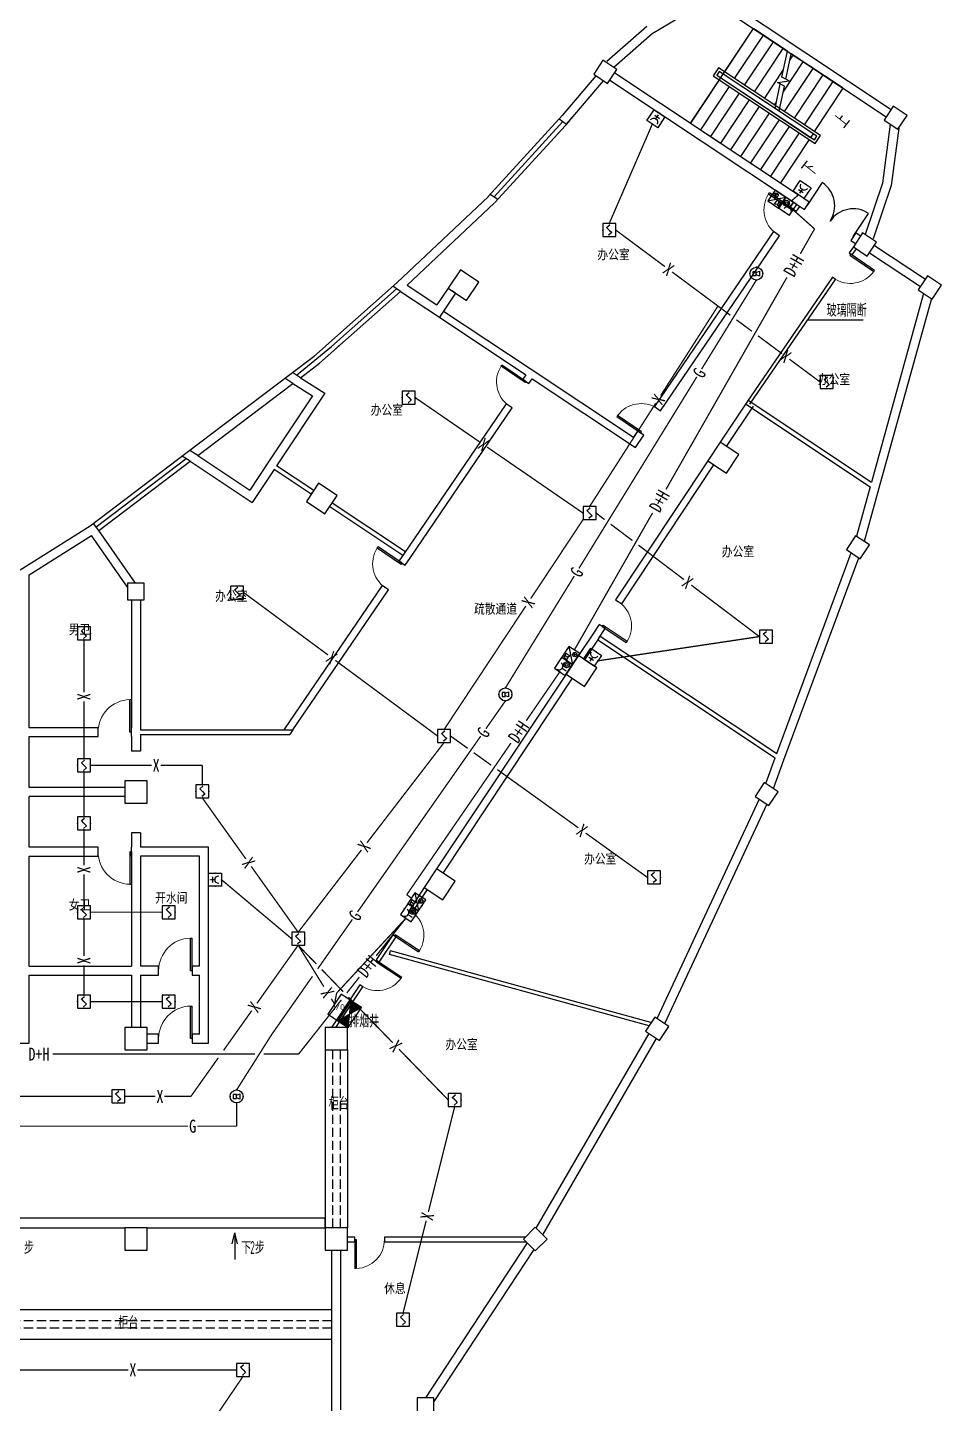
# Model space of a CAD drawing. Extents: x -149393 to 1177518, y -366685 to 296590.
# Drawn here: x 800163 to 824784, y -158628 to -121560 of the extents above; entities that cross this region are included whole.
import ezdxf
from ezdxf.enums import TextEntityAlignment as Align

# ---------------------------------------------------------------- set-up
doc = ezdxf.new("R2010")
doc.units = 0
doc.header["$LTSCALE"] = 1000
doc.header["$MEASUREMENT"] = 0
doc.linetypes.add('DASH', pattern=[0.35, 0.25, -0.1])
doc.linetypes.add('常规', pattern=[20, 10, 0, 10])
doc.layers.get('0').update_dxf_attribs({"linetype": 'CONTINUOUS'})
doc.layers.get('Defpoints').update_dxf_attribs({"linetype": 'CONTINUOUS'})
for name, color, linetype in [('AXIS', 3, 'CONTINUOUS'), ('COLUMN', 9, 'CONTINUOUS'), ('DIM-消防信号', 3, 'CONTINUOUS'), ('EQUIP-消防', 3, 'CONTINUOUS'), ('SIG_TEXT', 7, 'CONTINUOUS'), ('STAIR', 2, 'CONTINUOUS'), ('TEL_SYMB', 3, 'CONTINUOUS'), ('TEL_TEXT', 7, 'CONTINUOUS'), ('TH_TEXT', 7, 'CONTINUOUS'), ('WALL', 9, 'CONTINUOUS'), ('WALL-MOVE', 6, 'CONTINUOUS'), ('WINDOW', 4, 'CONTINUOUS'), ('WIRE-消防', 3, '常规'), ('WIRE-消防信号', 4, 'TG_S'), ('WIRE-消防电源', 2, 'TG_D')]:
    doc.layers.add(name, color=color, linetype=linetype)
doc.styles.add('_TCH_DIM', font='SIMPLEX', dxfattribs={"bigfont": 'GBCBIG'})
doc.styles.add('_TCH_DIM_T3', font='SIMPLEX', dxfattribs={"width": 0.705882, "bigfont": 'GBCBIG'})
doc.styles.add('_TEL_ATTDEF', font='GBENOR', dxfattribs={"width": 0.8, "height": 3, "bigfont": 'GBCBIG'})
doc.styles.add('_TEL_DIM', font='', dxfattribs={"width": 0.8, "height": 3.5})
doc.styles.add('DIM_FONT', font='SIMPLEX.shx', dxfattribs={"width": 0.8})
doc.styles.get("Standard").update_dxf_attribs({"font": 'gbenor.shx', "bigfont": 'gbcbig.shx'})
doc.styles.add('TG_LINETYPE', font='SIMPLEX', dxfattribs={"width": 0.8, "height": 3, "bigfont": 'HZTXT'})
doc.styles.get('_TEL_DIM').set_extended_font_data('SimSun')
doc.linetypes.add('TG_D', pattern='A,2,-0.3,["D",TG_LINETYPE,S=0.1,R=0,X=-0.23,Y=-0.15],0', length=2.3)
doc.linetypes.add('TG_S', pattern='A,2,-0.45,["S",TG_LINETYPE,S=0.1,R=0,X=-0.3,Y=-0.15],0', length=2.45)
doc.dimstyles.new('_TCH_ARCH&&100', dxfattribs={"dimtxt": 297.5, "dimasz": 100, "dimexe": 250, "dimexo": 300, "dimgap": 126.25, "dimtad": 1, "dimdec": 0, "dimzin": 0, "dimdsep": 46, "dimtxsty": '_TCH_DIM_T3', "dimblk": 'ARCHTICK', "dimcen": 0.09, "dimclrt": 7, "dimazin": 2, "dimtfac": 1, "dimtdec": 0, "dimtix": 1, "dimtmove": 2, "dimatfit": 3, "dimfxl": 1, "dimtolj": 1, "dimtzin": 0, "dimarcsym": 0})
doc.dimstyles.new('DIMN', dxfattribs={"dimtxt": 300, "dimasz": 1, "dimexe": 250, "dimexo": 300, "dimgap": 150, "dimtad": 1, "dimdec": 0, "dimdsep": 46, "dimtxsty": 'DIM_FONT', "dimblk": '_DIMX', "dimcen": 2.5, "dimclrt": 7, "dimadec": 0, "dimazin": 0, "dimtfac": 1, "dimtdec": 0, "dimtix": 1, "dimtmove": 2, "dimatfit": 3, "dimldrblk": '_DIMX', "dimfxl": 1, "dimtolj": 1, "dimarcsym": 0})

# ---------------------------------------------------------------- blocks, each defined once
blk = doc.blocks.new('$equip_U$00000103(cyc-PC)')
for p, q in [((0.5, 0.5), (-0.5, 0.5)), ((-0.5, 0.5), (-0.5, -0.5)), ((-0.2, 0.2), (0.05, 0.4)), ((0, 0), (-0.2, 0.2)), ((0, 0), (0.2, -0.2)), ((0.5, -0.5), (0.5, 0.5)), ((-0.5, -0.5), (0.5, -0.5)), ((0.2, -0.2), (-0.05, -0.4))]:
    blk.add_line(p, q)
for p in [(-0.5, 0), (0, 0.5), (0.5, 0), (0, -0.5)]:
    blk.add_point(p)
at = {"color": 7, "style": '_TEL_DIM', "flags": 1}
blk.add_attdef('A', text='', height=0.00002, dxfattribs=at).set_placement((0, 0), align=Align.MIDDLE_CENTER)
blk = doc.blocks.new('$equip_U$00000105(cyc-PC)')
for p, q in [((0.5, 1), (-0.5, 1)), ((-0.5, 1), (-0.5, 0)), ((-0.5, 0), (0.5, 0)), ((-0.17, 0.5), (-0.17, 0.15)), ((0.5, 0), (0.5, 1))]:
    blk.add_line(p, q)
for radius in [0.226, 0.113]:
    blk.add_circle((0.23, 0.36), radius)
blk.add_arc((-0.17, 0.8), 0.3, 180, 0)
for p in [(-0.5, 0.5), (0, 1), (0, 0), (0.5, 0.5)]:
    blk.add_point(p)
at = {"color": 7, "style": '_TEL_DIM', "flags": 1}
blk.add_attdef('A', text='', height=0.00002, dxfattribs=at).set_placement((0, 0), align=Align.MIDDLE_CENTER)
blk = doc.blocks.new('$equip_U$00000107(cyc-PC)')
for p, q in [((-0.5, 1), (-0.5, 0)), ((0.5, 1), (-0.5, 0)), ((0.5, 1), (-0.5, 1)), ((-0.5, 0), (0.5, 0)), ((-0.27, 0.87, 0), (-0.42, 0.87, 0)), ((-0.42, 0.87, 0), (-0.42, 0.57, 0)), ((-0.42, 0.57, 0), (-0.27, 0.57, 0)), ((-0.27, 0.82, 0), (-0.07, 0.92, 0)), ((-0.27, 0.57, 0), (-0.27, 0.87, 0)), ((-0.07, 0.52, 0), (-0.27, 0.62, 0)), ((-0.07, 0.92, 0), (-0.07, 0.52, 0)), ((0.11, 0.16), (0.34, 0.4)), ((0.11, 0.4), (0.34, 0.16)), ((0.5, 0), (0.5, 1))]:
    blk.add_line(p, q)
blk.add_circle((0.22, 0.28), 0.169)
for p in [(-0.5, 0.5), (0, 1), (0, 0), (0.5, 0.5)]:
    blk.add_point(p)
at = {"color": 7, "style": '_TEL_DIM', "flags": 1}
blk.add_attdef('A', text='', height=0.00002, dxfattribs=at).set_placement((0, 0), align=Align.MIDDLE_CENTER)
blk = doc.blocks.new('$equip$00001635')
for p, q in [((-0.01, -0.35, 0), (-0.26, -0.35, 0)), ((-0.26, -0.35, 0), (-0.26, -0.65, 0)), ((-0.26, -0.65, 0), (-0.01, -0.65, 0)), ((-0.01, -0.4, 0), (0.24, -0.3, 0)), ((-0.01, -0.65, 0), (-0.01, -0.35, 0)), ((0.24, -0.7, 0), (-0.01, -0.6, 0)), ((0.24, -0.3, 0), (0.24, -0.7, 0))]:
    blk.add_line(p, q)
blk.add_circle((0, -0.5), 0.5)
at = {"flags": 9}
blk.add_attdef('A', (0, 0), '', height=0.00002, dxfattribs=at)
blk.add_attdef('B', text='', height=0.4, dxfattribs=at).set_placement((0.85, -0.68), align=Align.MIDDLE_CENTER)
blk = doc.blocks.new('$equip_U$00000115(cyc-PC)')
for p in [(0.01, 0.5, 0), (-0.49, 0, 0), (0.01, -0.5, 0), (0.51, 0, 0)]:
    blk.add_point(p)
blk.add_blockref('$equip$00001635', (0.01, 0.5, 0))
at = {"color": 7, "style": '_TEL_DIM', "flags": 1}
blk.add_attdef('A', text='', height=0.00002, dxfattribs=at).set_placement((0, 0), align=Align.MIDDLE_CENTER)
blk = doc.blocks.new('$equip_U$00000302(cyc-PC)')
for p, q in [((0.5, 0.5), (-0.5, 0.5)), ((-0.5, 0.5), (-0.5, -0.5)), ((0, 0), (0, -0.35)), ((0.5, -0.5), (0.5, 0.5)), ((-0.5, -0.5), (0.5, -0.5)), ((-0.22, -0.17), (0.22, -0.17))]:
    blk.add_line(p, q)
blk.add_arc((0, 0.3), 0.3, 180, 0)
for p in [(-0.5, 0), (0, 0.5), (0.5, 0), (0, -0.5)]:
    blk.add_point(p)
at = {"color": 7, "style": '_TEL_DIM', "flags": 1}
blk.add_attdef('A', text='', height=0.00002, dxfattribs=at).set_placement((0, 0), align=Align.MIDDLE_CENTER)
blk = doc.blocks.new('_DIMX')
blk.add_line((-150, 0), (150, 0))
at = {"const_width": 50}
blk.add_lwpolyline([(-70, -70), (70, 70)], dxfattribs=at)
blk = doc.blocks.new('_ArchTick')
at = {"color": 0, "linetype": 'ByBlock', "const_width": 0.4}
blk.add_lwpolyline([(-0.5, -0.5), (0.5, 0.5)], dxfattribs=at)
blk = doc.blocks.new('*D1316')
at = {"layer": 'AXIS', "color": 0, "lineweight": -2, "transparency": 16777216}
for p, q in [((795419, -125831), (799238, -120084)), ((801070, -121301), (799029, -119946)), ((797252, -127049), (795211, -125693))]:
    blk.add_line(p, q, dxfattribs=at)
at = {"layer": 'Defpoints', "color": 0, "transparency": 16777216}
for p in [(799238, -120084), (801320, -121467), (797502, -127215)]:
    blk.add_point(p, dxfattribs=at)
at = {"layer": 'AXIS', "color": 0, "lineweight": -2, "transparency": 16777216, "xscale": 100, "yscale": 100, "zscale": 100}
for p, rotation in [((799238, -120084), 56.40000000000044), ((795419, -125831), 236.4000000000005)]:
    blk.add_blockref('_ArchTick', p, dxfattribs=dict(at, rotation=rotation))
at = {"layer": 'AXIS', "color": 7, "transparency": 16777216, "insert": (797099, -122805), "char_height": 297.5, "attachment_point": 5, "rotation": 56.4, "style": '_TCH_DIM_T3'}
blk.add_mtext('\\A1;6900', dxfattribs=at)
blk = doc.blocks.new('*D1318')
at = {"layer": 'AXIS', "color": 0, "lineweight": -2, "transparency": 16777216}
for p, q in [((804888, -115554), (802181, -113756)), ((790935, -131136), (802390, -113894)), ((793433, -132796), (790726, -130997))]:
    blk.add_line(p, q, dxfattribs=at)
at = {"layer": 'Defpoints', "color": 0, "transparency": 16777216}
for p in [(802390, -113894), (805138, -115720), (793683, -132962)]:
    blk.add_point(p, dxfattribs=at)
at = {"layer": 'AXIS', "color": 0, "lineweight": -2, "transparency": 16777216, "xscale": 100, "yscale": 100, "zscale": 100}
for p, rotation in [((802390, -113894), 56.39999999999999), ((790935, -131136), 236.4)]:
    blk.add_blockref('_ArchTick', p, dxfattribs=dict(at, rotation=rotation))
at = {"layer": 'AXIS', "color": 7, "transparency": 16777216, "insert": (796433, -122363), "char_height": 297.5, "attachment_point": 5, "rotation": 56.4, "style": '_TCH_DIM_T3'}
blk.add_mtext('\\A1;20700', dxfattribs=at)
blk = doc.blocks.new('_FZHK')
blk.add_lwpolyline([(-0.5, -0.5), (0.5, -0.5), (0.5, 0.5), (-0.5, 0.5)], close=True)
blk = doc.blocks.new('$DorLib2D$00000001')
for p, q in [((0.45, 0.975), (0.5, 0.975)), ((0.45, 0), (0.45, 0.975)), ((0.5, 0), (0.5, 0.975)), ((0.5, 0), (0.45, 0))]:
    blk.add_line(p, q)
at = {"lineweight": 13}
blk.add_arc((0.475, 0), 0.975, 91.4693, 180, dxfattribs=at)
blk = doc.blocks.new('$equip$00003098')
for p, q in [((0.603, 0.349), (-0.697, 0.349)), ((0.603, 0.349), (-0.697, -0.301)), ((-0.697, 0.349), (0.603, -0.301)), ((-0.697, 0.349), (-0.697, -0.301)), ((0.603, -0.301), (0.603, 0.349)), ((-0.697, -0.301), (0.603, -0.301))]:
    blk.add_line(p, q)
at = {"const_width": 0.04}
blk.add_lwpolyline([(-0.697, 0.349), (-0.697, -0.301), (0.603, -0.301), (0.603, 0.349), (-0.697, 0.349), (-0.697, -0.301)], dxfattribs=at)
for p in [(-0.697, 0.024), (-0.047, 0.349), (0.603, 0.024), (-0.047, -0.301)]:
    blk.add_point(p)
for points in [[(-0.697, 0.349), (-0.047, 0.024), (-0.697, -0.301)], [(0.603, 0.349), (-0.047, 0.024), (0.603, -0.301)]]:
    blk.add_solid(points)
at = {"color": 7, "flags": 1}
for tag, height, p in [('A', 0.00002, (0, 0)), ('B', 0.4, (0.862, 0.002))]:
    blk.add_attdef(tag, text='', height=height, dxfattribs=at).set_placement(p, align=Align.MIDDLE_CENTER)
blk = doc.blocks.new('$equip$00002773')
for p, q in [((0.65, 0.65), (-0.65, 0.65)), ((-0.65, 0.65), (-0.65, 0)), ((-0.65, 0), (0.65, 0)), ((0.65, 0), (0.65, 0.65))]:
    blk.add_line(p, q)
at = {"const_width": 0.04}
blk.add_lwpolyline([(-0.65, 0.65), (-0.65, 0), (0.65, 0), (0.65, 0.65), (-0.65, 0.65), (-0.65, 0)], dxfattribs=at)
for p in [(-0.65, 0.325), (0, 0.65), (0, 0), (0.65, 0.325)]:
    blk.add_point(p)
at = {"color": 7}
blk.add_attdef('$TEXT$', text='', height=0.3, dxfattribs=at).set_placement((0.006, 0.343), align=Align.MIDDLE_CENTER)
at = {"color": 7, "flags": 1}
for tag, height, p in [('A', 0.00002, (0, 0)), ('B', 0.4, (0.905, 0.246))]:
    blk.add_attdef(tag, text='', height=height, dxfattribs=at).set_placement(p, align=Align.MIDDLE_CENTER)

msp = doc.modelspace()

# ---------------------------------------------------------------- linework, layer by layer
at = {"color": 59}
for p, q in [((812730.8, -126118.5), (814581.1, -124095.2)), ((814483.2, -124024.3), (814679, -124166)), ((814679, -124166), (814838.1, -123984.9)), ((812629, -126052), (812832.6, -126185)), ((808353.5, -130155.9), (810106.4, -128600.3)), ((810209.8, -128668.9), (810003, -128531.6)), ((808431.2, -130247.3), (808616.8, -130082.6)), ((807407.8, -130926.3), (808353.5, -130155.9)), ((807309.8, -131149.4), (807098.1, -131008.7)), ((807512.4, -130995.8), (807300.7, -130855.1)), ((804747.5, -133092), (804535.7, -132951.3)), ((804439, -133175.2), (802010.8, -135016.1)), ((804544.9, -133245.5), (804333.2, -133104.9)), ((802083.3, -135111.7), (801938.3, -134920.5))]:
    msp.add_line(p, q, dxfattribs=at)
for points in [[(821179.3, -129439.4), (822675.6, -129439.4)], [(808183.2, -149098.2), (808183.2, -153898.2)], [(808783.2, -149098.2), (808783.2, -153898.2)], [(805679.2, -154329.4), (805747.8, -154033.6)], [(805747.8, -154033.6), (805747.8, -154747.9)], [(805816.4, -154329.4), (805747.8, -154033.6)], [(784423.2, -156120.5), (797668.4, -156098.2), (808363.2, -156098.2)], [(784423.2, -156898.2), (796868.4, -156898.2), (808363.2, -156898.2)]]:
    msp.add_lwpolyline(points)
at = {"layer": 'STAIR', "color": 59}
for p, q in [((818024.1, -124137.5), (819717.5, -121588.7)), ((818943.5, -122753.6), (819717.5, -121588.7)), ((819212.4, -122932.2), (819986.3, -121767.3)), ((819481.2, -123110.8), (820255.1, -121945.9)), ((820631.7, -122196.1), (819717.5, -121588.7)), ((819750, -123289.4), (820523.9, -122124.5)), ((820482.6, -122894.9), (820631.7, -122196.1)), ((820592.9, -122951.2), (820738.7, -122267.2)), ((820701.9, -122439.8), (820792.7, -122303.1)), ((822136.8, -123196.1), (820738.7, -122267.2)), ((818779.3, -122644.4), (818633.7, -122863.5)), ((821527.1, -124470.1), (818779.3, -122644.4)), ((820518.7, -123298.7), (821061.5, -122481.7)), ((820556.4, -123825.2), (821330.3, -122660.3)), ((818798, -122972.6), (818024.1, -124137.5)), ((818633.7, -122863.5), (821381.6, -124689.1)), ((818799.3, -122743.9), (818733.2, -122843.4)), ((818733.2, -122843.4), (821361.6, -124589.7)), ((821427.7, -124490.2), (818799.3, -122743.9)), ((818837.7, -122912.9), (821257, -124520.3)), ((820301.9, -123742.2), (818903.9, -122813.3)), ((820018.8, -123468), (820521.9, -122710.7)), ((820363.1, -123040.9), (820681.5, -122996.4)), ((820553, -123137.9), (820363.1, -123040.9)), ((820681.5, -122996.4), (820482.6, -122894.9)), ((820825.2, -124003.8), (821599.2, -122838.9)), ((821094, -124182.4), (821868, -123017.5)), ((819066.8, -123151.2), (818292.9, -124316.1)), ((819335.6, -123329.8), (818561.7, -124494.7)), ((820301.9, -123742.2), (820442.8, -123081.6)), ((820409, -123813.3), (820553, -123137.9)), ((821362.9, -124361), (822136.8, -123196.1)), ((819604.5, -123508.4), (818830.5, -124673.3)), ((819873.3, -123687), (819099.3, -124851.9)), ((820287.6, -123646.6), (820338.7, -123569.6)), ((818024.1, -124137.5), (820443.4, -125744.9)), ((820142.1, -123865.6), (819368.2, -125030.5)), ((820410.9, -124044.2), (819637, -125209.1)), ((821323.2, -124420.7), (820409, -123813.3)), ((820679.7, -124222.8), (819905.8, -125387.7)), ((820948.5, -124401.4), (820174.6, -125566.3)), ((821323.2, -124420.7), (821257, -124520.3)), ((821361.6, -124589.7), (821427.7, -124490.2)), ((821381.6, -124689.1), (821527.1, -124470.1)), ((821217.3, -124580), (820443.4, -125744.9))]:
    msp.add_line(p, q, dxfattribs=at)
at = {"layer": 'STAIR'}
for p, q in [((784243.2, -153628.2), (808183.2, -153628.2)), ((808183.2, -153898.2), (808183.2, -153628.2)), ((796783.2, -153898.2), (802783.2, -153898.2)), ((803383.2, -153898.2), (808183.2, -153898.2))]:
    msp.add_line(p, q, dxfattribs=at)
at = {"layer": 'TEL_SYMB', "color": 59, "elevation": 1793}
msp.add_lwpolyline([(820984.6, -125221.9, 0, 0, 0), (817833.5, -123128.3, 0, 0, 0), (818713.3, -121804.1, 0, 0, 0), (820087.2, -122717, 95.6, 0, 0), (820385.9, -122915.4, 0, 0, 0)], format="xyseb", dxfattribs=at)
at = {"layer": 'TEL_SYMB', "color": 59}
msp.add_lwpolyline([(821864.4, -123897.7, 0, 0, 0), (820953.4, -123292.5, 95.6, 0, 0), (820654.7, -123094, 0, 0, 0)], format="xyseb", dxfattribs=at)
at = {"layer": 'WALL', "color": 59}
for p, q in [((818806.2, -120695.1), (823428.9, -123766.5)), ((818447.6, -120871.1), (816987.8, -121727)), ((818673.4, -120895), (823296.1, -123966.4)), ((816846.5, -121531.6), (815771.9, -122477.7)), ((816987.8, -121727), (815954.7, -122636.5)), ((814570.7, -123928.8), (815479.2, -122860.9)), ((814753.5, -124084.3), (815680.5, -122994.6)), ((815847.7, -122979.6), (820798.8, -126269.1)), ((815980.5, -122779.7), (820931.6, -126069.2)), ((812572, -126114.3), (814573.5, -123925.6)), ((812749.2, -126276.3), (814750.7, -124087.6)), ((823405.6, -124165.2), (823193.7, -125757.2)), ((823633.6, -124271.5), (823428.6, -125811.7)), ((823193.7, -125757.2), (822730.1, -127138.1)), ((823428.6, -125811.7), (822945.9, -127249.2)), ((810118.3, -128429.4), (812578.2, -126108)), ((810391.5, -128501.5), (812743, -126282.6)), ((820798.8, -126269.1), (821091.3, -126463.4)), ((821224.1, -126263.5), (820931.6, -126069.2)), ((821091.3, -126463.4), (821224.1, -126263.5)), ((822473.5, -127093.6), (822340.7, -127293.5)), ((822602.2, -127179.2), (822473.5, -127093.6)), ((822340.7, -127293.5), (822469.4, -127379.1)), ((822977, -127428.2), (824351.3, -128341.3)), ((822844.2, -127628.1), (824218.5, -128541.2)), ((807873.8, -130421.1), (810121, -128426.9)), ((810391.5, -128501.5), (811193.6, -129034.4)), ((811492.1, -128585.9), (811193.6, -129034.4)), ((811492.4, -128586.1), (811492.1, -128585.9)), ((808033.1, -130600.6), (810209.8, -128668.9)), ((810209.8, -128668.9), (811260.6, -129367.1)), ((811691.9, -128718.8), (811260.6, -129367.1)), ((811691.9, -128718.8), (811592, -128652.3)), ((824304, -128724), (822895.7, -133809.3)), ((824514.3, -128863.8), (823099.6, -133972.1)), ((807228.6, -130909.8), (807880.9, -130415.3)), ((807512.4, -130995.8), (808025.9, -130606.5)), ((804467.8, -133002.8), (807228.6, -130909.8)), ((804747.5, -133092), (807308.4, -131150.5)), ((807308.4, -131150.5), (807835.7, -131485.7)), ((807512.4, -130995.8), (808171.3, -131414.6)), ((807835.7, -131485.7), (806638.9, -133284.3)), ((808171.3, -131414.6), (806872, -133367.3)), ((819507.2, -131702.1), (822862, -133931)), ((819573.6, -131602.1), (822895.7, -133809.3)), ((801850.6, -134987), (804467.8, -133002.8)), ((802083.3, -135111.7), (804544.9, -133245.5)), ((804544.9, -133245.5), (806214.8, -134355)), ((804747.5, -133092), (806147.8, -134022.4)), ((806638.9, -133284.3), (806147.8, -134022.4)), ((807873.2, -134033.5), (806872, -133367.3)), ((806805.5, -133467.2), (806214.8, -134355)), ((807806.8, -134133.4), (806805.5, -133467.2)), ((807806.8, -134133.4), (807840, -134083.4)), ((822862, -133931), (822492.7, -135264.4)), ((823099.6, -133972.1), (822703, -135404.2)), ((808306.5, -134465.4), (810278, -135775.3)), ((808372.9, -134365.5), (810345.6, -135676.1)), ((799963.2, -136168.8), (801850.6, -134987)), ((800203.2, -136301.7), (801885.8, -135248.1)), ((802858.2, -136640.7), (801885.8, -135248.1)), ((803072.4, -136528.3), (802083.3, -135111.7)), ((820348.6, -141121.5), (822351.7, -135711)), ((820541.5, -141291.6), (822557.1, -135847.5)), ((800203.2, -139753.3), (800203.2, -136301.7)), ((802963.2, -136978.3), (802963.2, -140422.7)), ((803203.2, -136978.3), (803203.2, -140482.7)), ((815523.3, -138059.7), (820305.8, -141237.1)), ((815589.7, -137959.7), (820348.6, -141121.5)), ((800203.2, -140422.7), (800203.2, -139753.3)), ((802063.2, -140422.7), (800203.2, -140422.7)), ((802063.2, -140662.7), (802063.2, -140422.7)), ((802963.2, -140662.7), (802963.2, -140422.7)), ((803203.2, -140482.7), (807313.7, -140482.7)), ((807313.7, -140482.7), (807231.9, -140602.7)), ((800203.2, -142033.3), (800203.2, -140662.7)), ((800203.2, -140662.7), (802063.2, -140662.7)), ((802963.2, -140662.7), (802963.2, -141053.3)), ((803203.2, -140602.7), (803203.2, -141053.3)), ((803203.2, -140602.7), (807231.9, -140602.7)), ((803203.2, -141053.3), (802963.2, -141053.3)), ((820050.7, -141926.1), (820305.8, -141237.1)), ((820256.1, -142062.5), (820541.5, -141291.6)), ((802783.2, -142033.3), (800203.2, -142033.3)), ((802783.2, -142273.3), (800203.2, -142273.3)), ((800203.2, -143644), (800203.2, -142273.3)), ((819875.9, -142350.2), (817119.3, -148262.6)), ((820078, -142484.5), (817321.5, -148396.9)), ((802963.2, -143253.3), (802963.2, -143644)), ((803203.2, -143253.3), (802963.2, -143253.3)), ((803203.2, -143253.3), (803203.2, -143644)), ((802063.2, -143644), (800203.2, -143644)), ((802063.2, -143884), (802063.2, -143644)), ((802963.2, -143884), (802963.2, -143644)), ((805039.2, -143644), (803203.2, -143644)), ((805039.2, -146968.6), (805039.2, -143644)), ((800203.2, -143884), (802063.2, -143884)), ((800203.2, -146848.6), (800203.2, -143884)), ((802963.2, -143884), (802963.2, -146848.6)), ((803203.2, -143884), (803203.2, -146848.6)), ((804799.2, -143884), (803203.2, -143884)), ((804799.2, -146848.6), (804799.2, -143884)), ((800203.2, -146848.6), (802963.2, -146848.6)), ((800203.2, -148918.2), (800203.2, -147088.6)), ((800203.2, -147088.6), (802963.2, -147088.6)), ((802963.2, -147088.6), (802963.2, -148498.2)), ((803694.6, -146848.6), (803203.2, -146848.6)), ((803203.2, -147088.6), (803203.2, -148498.2)), ((803203.2, -147088.6), (803694.6, -147088.6)), ((803694.6, -147088.6), (803694.6, -146848.6)), ((804799.2, -146848.6), (804594.6, -146848.6)), ((804594.6, -146848.6), (804594.6, -147088.6)), ((804594.6, -147088.6), (804799.2, -147088.6)), ((804799.2, -148678.2), (804799.2, -147088.6)), ((805039.2, -148918.2), (805039.2, -146968.6)), ((796783.2, -148918.2), (800203.2, -148918.2)), ((803694.6, -148678.2), (803383.2, -148678.2)), ((803383.2, -148918.2), (803694.6, -148918.2)), ((803694.6, -148918.2), (803694.6, -148678.2)), ((804799.2, -148678.2), (804594.6, -148678.2)), ((804594.6, -148678.2), (804594.6, -148918.2)), ((804594.6, -148918.2), (805039.2, -148918.2)), ((813869.1, -153909.1), (816911, -148664.5)), ((814044.7, -154084.7), (817111.3, -148797.5)), ((808980.8, -154151.2), (808783.2, -154151.2)), ((808980.8, -154271.2), (808980.8, -154151.2)), ((813568.9, -154151.2), (809780.8, -154151.2)), ((809780.8, -154151.2), (809780.8, -154271.2)), ((808363.2, -156497.6), (808363.2, -154498.2)), ((808603.2, -156497.6), (808603.2, -154498.2)), ((808783.2, -154271.2), (808980.8, -154271.2)), ((809780.8, -154271.2), (813594.9, -154271.2)), ((813627.3, -154303.6), (810887.4, -158473.2)), ((813800.6, -154476.9), (811108.2, -158574.3)), ((808363.2, -158863.2), (808363.2, -156497.6)), ((808603.2, -158803.2), (808603.2, -156497.6))]:
    msp.add_line(p, q, dxfattribs=at)
at = {"layer": 'WALL'}
for p, q in [((820797.6, -126268.4), (820709.4, -126397.9)), ((820709.4, -126397.9), (820874.7, -126510.5)), ((820874.7, -126510.5), (820964.2, -126379)), ((820259, -127059.1), (817050, -131770.5)), ((820424.3, -127171.7), (820259, -127059.1)), ((817215.3, -131883.1), (820424.3, -127171.7)), ((811371.2, -129200.5), (811260.6, -129367.1)), ((811371.2, -129200.5), (813699.7, -130747.5)), ((811260.6, -129367.1), (813589, -130914.1)), ((813699.7, -130747.5), (816486, -132598.7)), ((813589, -130914.1), (813505.8, -131036.3)), ((813505.8, -131036.3), (813671.1, -131148.9)), ((813671.1, -131148.9), (813755.6, -131024.8)), ((813755.6, -131024.8), (816540, -132874.7)), ((813055.4, -131697.5), (810311.8, -135725.7)), ((810477.1, -135838.3), (813220.7, -131810.1)), ((813220.7, -131810.1), (813055.4, -131697.5)), ((817050, -131770.5), (817215.3, -131883.1)), ((819540.4, -131652.1), (818820.9, -132734.9)), ((819706.9, -131762.8), (818987.5, -132845.6)), ((816599.7, -132431.7), (816486, -132598.7)), ((816540, -132874.7), (816765, -132544.3)), ((816765, -132544.3), (816599.7, -132431.7)), ((818488.9, -133234.6), (816003.7, -136975.3)), ((816170.2, -137085.9), (818655.5, -133345.3)), ((810311.8, -135725.7), (810169.3, -135934.9)), ((810169.3, -135934.9), (810334.6, -136047.5)), ((810334.6, -136047.5), (810477.1, -135838.3)), ((809718.9, -136596.1), (807071.7, -140482.7)), ((807313.7, -140482.7), (809884.2, -136708.7)), ((809884.2, -136708.7), (809718.9, -136596.1)), ((816003.7, -136975.3), (816170.2, -137085.9)), ((815560.9, -137641.6), (815389.9, -137899)), ((815556.5, -138009.7), (815727.5, -137752.3)), ((815727.5, -137752.3), (815560.9, -137641.6)), ((815389.9, -137899), (815002.5, -138482)), ((815556.5, -138009.7), (815169.1, -138592.7)), ((814670.5, -138981.8), (811184.1, -144229.2)), ((814837.1, -139092.5), (811350.7, -144339.9)), ((810852.1, -144729), (810450.2, -145333.9)), ((810533.5, -145389.2), (810935.4, -144784.3)), ((810450.2, -145333.9), (810533.5, -145389.2)), ((810007.5, -146000.2), (809555.4, -146680.7)), ((810090.8, -146055.6), (810007.5, -146000.2)), ((809638.7, -146736), (810090.8, -146055.6)), ((809555.4, -146680.7), (809638.7, -146736)), ((809112.7, -147347), (808347.8, -148498.2)), ((808467.9, -148498.2), (809195.9, -147402.4)), ((809195.9, -147402.4), (809112.7, -147347))]:
    msp.add_line(p, q, dxfattribs=at)
at = {"layer": 'WALL', "linetype": 'DASH'}
for p, q in [((808383.2, -149098.2), (808383.2, -153898.2)), ((808583.2, -149098.2), (808583.2, -153898.2)), ((808363.2, -156397.6), (784423.2, -156409.1)), ((808363.2, -156597.6), (784423.2, -156609.1))]:
    msp.add_line(p, q, dxfattribs=at)
at = {"layer": 'WALL-MOVE', "color": 59}
for p, q in [((822411.3, -127466.5), (822299.7, -127629.3)), ((822299.7, -127629.3), (822382.1, -127685.8)), ((822382.1, -127685.8), (822493.8, -127523.1)), ((821847.2, -128289), (819540.4, -131652.1)), ((819622.8, -131708.7), (821929.6, -128345.5)), ((821929.6, -128345.5), (821847.2, -128289)), ((809913.6, -146531.2), (809940.1, -146434.8)), ((816907.7, -148455.3), (809913.6, -146531.2)), ((816950.1, -148363.3), (809940.1, -146434.8))]:
    msp.add_line(p, q, dxfattribs=at)
at = {"layer": 'WINDOW', "color": 59, "extrusion": (1.02e-16, -6.77687e-17, -1)}
msp.add_lwpolyline([(-822407.1, -127193.6), (-822822.1, -126568.9, -0.4142136), (-821782.4, -126778.5, -0.4142136), (-821572.7, -125738.8), (-821157.7, -126363.5)], format="xyb", dxfattribs=at)
at = {"layer": 'WIRE-消防', "linetype": '常规', "const_width": 35}
for points in [[(816995, -124162.1), (815833, -126840.3)], [(816008, -127015.3), (817333.2, -128000.6)], [(817529.2, -128146.4), (819097, -129312.2)], [(817219.7, -131474.3), (818763.1, -129063.9)], [(819258.1, -129432), (819676.7, -129743.2)], [(819838.3, -129863.4), (820489.8, -130347.8)], [(820685.8, -130493.6), (821518.1, -131112.5)], [(810605.8, -131529.9), (812343.3, -132725.1)], [(815303.9, -134466.3), (817088, -131680)], [(812544.5, -132863.5), (815128.9, -134641.3)], [(813721.1, -136943.1), (815128.9, -134816.3)], [(815478.9, -134641.3), (815710, -134816)], [(815870.2, -134937.2), (816459.6, -135382.9)], [(816620.5, -135504.6), (817847.4, -136432.3)], [(805983.9, -136780.9), (808258.7, -138463.9)], [(818042.2, -136579.6), (819878.7, -137968.4)], [(811384.8, -140472.4), (813586.2, -137146.8)], [(801684.1, -139465.7), (801684.1, -138056.3)], [(815528.5, -138621.4), (819878.7, -137968.4)], [(808455.1, -138609.2), (811209.8, -140647.4)], [(801684.1, -141261.6), (801684.1, -139709.9)], [(809307, -143523.9), (811384.8, -140822.4)], [(811559.8, -140647.4), (812020, -140977.9)], [(812182.4, -141094.6), (812654, -141433.3)], [(801684.1, -142821.1), (801684.1, -141611.6)], [(801859.1, -141436.6), (803505.1, -141436.6)], [(803749.4, -141436.6), (804872.5, -141436.6)], [(804872.5, -141965.2), (804872.5, -141436.6)], [(812816.4, -141550), (815000.1, -143118.7)], [(806047.2, -143961.4), (804872.5, -142315.2)], [(801684.1, -144129.5), (801684.1, -143171.1)], [(815198.5, -143261.2), (816861.7, -144455.9)], [(807454.1, -145933), (809158.1, -143717.5)], [(807454.1, -145933), (806189, -144160.2)], [(801684.1, -145217.7), (801684.1, -144373.7)], [(805389.2, -144518.1), (807279.1, -146108)], [(801684.1, -145567.7), (801684.1, -146575.9)], [(803790.9, -145392.7), (801859.1, -145392.7)], [(807454.1, -146283), (806343.9, -147847.5)], [(807454.1, -146283), (807947.3, -146791.7)], [(801684.1, -146820.2), (801684.1, -147625.9)], [(808089.1, -146937.9), (808666.2, -147533.2)], [(803790.9, -147800.9), (801859.1, -147800.9)], [(808806.7, -147678), (809999.5, -148908.3)], [(806202.5, -148046.7), (805443.7, -149116.1)], [(805301.8, -149316.1), (804564, -150355.8)], [(810169.5, -149083.6), (811496.4, -150452.2)], [(798382.2, -150355.8), (802432.3, -150355.8)], [(802782.3, -150355.8), (803608.7, -150355.8)], [(803853, -150355.8), (804564, -150355.8)], [(810960.7, -153468), (811671.4, -150627.2)], [(810278.3, -156195.6), (810901.4, -153704.9)], [(799789.5, -157723.6), (802878.1, -157723.6)], [(803122.4, -157723.6), (805792.9, -157723.6)], [(805967.9, -157898.6), (803383.2, -161698.2)]]:
    msp.add_lwpolyline(points, dxfattribs=at)
at = {"layer": 'WIRE-消防', "color": 0, "linetype": '常规', "const_width": 35}
for points in [[(820790.5, -126473.7), (821365.3, -126984.7)], [(820982.8, -127655.3), (821365.3, -126984.7)], [(817363.6, -134000), (820619.7, -128291.7)], [(814894.7, -138328.2), (817000.5, -134636.5)], [(814504.3, -138915.7), (813598.1, -140235.2)], [(813183.3, -140839.2), (810379.8, -144921.3)], [(810503.7, -145016.2), (810379.8, -144921.3)], [(810356, -145554.8), (809556.3, -146567.4)], [(809102.2, -147142.5), (808763.7, -147571)], [(808619.6, -147753.6), (807464.6, -149216.1)], [(800837.9, -149216.1), (806288.5, -149216.1)], [(806525.2, -149216.1), (807464.6, -149216.1)]]:
    msp.add_lwpolyline(points, dxfattribs=at)
at = {"layer": 'WIRE-消防', "color": 2, "linetype": '常规', "const_width": 35}
for points in [[(818321.7, -130762.8), (819796.7, -128366.1)], [(815018.3, -136130.8), (818193.7, -130970.8)], [(813036.9, -139350.5), (814890.3, -136338.8)], [(813036.9, -139700.5), (812510.5, -140451.9)], [(812370.4, -140652), (809053.7, -145386.6)], [(808913.6, -145586.6), (807980, -146919.3)], [(807839.5, -147119.8), (806741.7, -148687)], [(805796.2, -150180.8), (806741.7, -148687)], [(805796.2, -150530.8), (805796.2, -151157.6)], [(796672.5, -151157.6), (804489.8, -151157.6)], [(804734, -151157.6), (805796.2, -151157.6)]]:
    msp.add_lwpolyline(points, dxfattribs=at)
at = {"layer": 'WIRE-消防信号', "linetype": 'TG_S', "const_width": 35}
for points in [[(820741.5, -126231.1), (820931.6, -126069.2)], [(807454.1, -146283), (808143.2, -147396.9)], [(808346.2, -147725), (808435.1, -147868.7)]]:
    msp.add_lwpolyline(points, dxfattribs=at)
at = {"layer": 'WIRE-消防电源', "linetype": 'TG_D', "const_width": 35}
for points in [[(808489.1, -147573.9), (810356, -145554.8)], [(808489.1, -147573.9), (808435.1, -147868.7)]]:
    msp.add_lwpolyline(points, dxfattribs=at)

# ---------------------------------------------------------------- block references
at = {"layer": 'COLUMN', "color": 59}
for p, xscale, yscale, zscale, rotation in [((815726.7, -122755.1), 449.9999999999778, 449.9999999999778, 449.9999999999778, 326.3999999999973), ((823549.9, -123990.9), 449.9999999999858, 449.9999999999858, 449.9999999999858, 56.39999999999244), ((822723.2, -127403.6), 450.0000000000747, 450.0000000000747, 450.0000000000747, 326.4000000000055), ((811908.3, -128502.3), 599.999999999961, 599.999999999961, 599.999999999961, 326.3999999999987), ((824472.3, -128565.7), 449.9999999999638, 449.9999999999638, 449.9999999999638, 236.4000000000084), ((818904.8, -133150.8), 600.000000000062, 600.000000000062, 600.000000000062, 326.4000000000042), ((808089.9, -134249.5), 599.999999999965, 599.999999999965, 599.999999999965, 326.3999999999982), ((822534.7, -135562.5), 450.0000000000708, 450.0000000000708, 450.0000000000708, 326.4000000000063), ((815086.4, -138897.9), 599.999999999965, 599.999999999965, 599.999999999965, 326.3999999999982), ((820073.1, -142211.1), 449.9999999999738, 449.9999999999738, 449.9999999999738, 326.3999999999982), ((811268, -144645.1), 599.999999999973, 599.999999999973, 599.999999999973, 326.3999999999969), ((817124.3, -148536), 449.9999999999738, 449.9999999999738, 449.9999999999738, 326.3999999999982), ((813840.1, -154198.2), 449.9999999999679, 449.9999999999679, 449.9999999999679, 45.00000000000525)]:
    msp.add_blockref('_FZHK', p, dxfattribs=dict(at, xscale=xscale, yscale=yscale, zscale=zscale, rotation=rotation))
for p, xscale, yscale, zscale in [((803083.2, -136753.3), 450, 450, 450), ((803083.2, -142153.3), 600, 600, 600), ((803083.2, -148798.2), 600, 600, 600), ((808483.2, -148798.2), 600, 600, 600), ((803083.2, -154198.2), 600, 600, 600), ((808483.2, -154198.2), 600, 600, 600), ((810883.2, -158698.2), 450, 450, 450)]:
    msp.add_blockref('_FZHK', p, dxfattribs=dict(at, xscale=xscale, yscale=yscale, zscale=zscale))
at = {"layer": 'EQUIP-消防'}
for name, p, xscale, yscale, zscale, rotation in [('$equip_U$00000302(cyc-PC)', (817091.9, -124016.4), -350.0000000000601, 350.0000000000582, 350, 146.4000000422905), ('$equip_U$00000107(cyc-PC)', (820445.6, -126034.4), 349.9999999999828, 349.9999999999828, 349.9999999999828, 146.4002843056919), ('$equip_U$00000302(cyc-PC)', (821028.5, -125923.5), -350.0000000000601, 350.0000000000582, 350, 326.4000000422905), ('$equip_U$00000105(cyc-PC)', (820741.5, -126231.1), 349.9999999999828, 349.9999999999828, 349.9999999999828, 146.4002843056919), ('$equip_U$00000107(cyc-PC)', (814943.6, -138570.8), 350.0000000000313, 350.0000000000313, 350.0000000000313, 56.40028430569721), ('$equip_U$00000105(cyc-PC)', (814746.9, -138866.8), 350.0000000000313, 350.0000000000313, 350.0000000000313, 56.40028430569721), ('$equip_U$00000302(cyc-PC)', (815382.8, -138524.6), -349.9999999999843, 350.0000000000291, 350, 326.3997849716542), ('$equip_U$00000302(cyc-PC)', (805214.2, -144518.1), -350, 350.0000000000873, 350, 270), ('$equip_U$00000107(cyc-PC)', (810795.3, -145209.9), 350.0000000000313, 350.0000000000313, 350.0000000000313, 56.40028430569721), ('$equip_U$00000105(cyc-PC)', (810598.6, -145505.8), 350.0000000000313, 350.0000000000313, 350.0000000000313, 56.40028430569721), ('$equip$00003098', (808818.2, -148151.6), 500, 500, 500, 236.3999999999844)]:
    msp.add_blockref(name, p, dxfattribs=dict(at, xscale=xscale, yscale=yscale, zscale=zscale, rotation=rotation))
at = {"layer": 'EQUIP-消防', "xscale": 350, "yscale": 350, "zscale": 350}
for name, p in [('$equip_U$00000103(cyc-PC)', (815833, -127015.3)), ('$equip_U$00000115(cyc-PC)', (819793.2, -128191.1)), ('$equip_U$00000103(cyc-PC)', (821693.1, -131112.5)), ('$equip_U$00000103(cyc-PC)', (810430.8, -131529.9)), ('$equip_U$00000103(cyc-PC)', (815303.9, -134641.3)), ('$equip_U$00000103(cyc-PC)', (805808.9, -136780.9)), ('$equip_U$00000103(cyc-PC)', (801684.1, -137881.3)), ('$equip_U$00000103(cyc-PC)', (820053.7, -137968.4)), ('$equip_U$00000115(cyc-PC)', (813033.4, -139525.5)), ('$equip_U$00000103(cyc-PC)', (811384.8, -140647.4)), ('$equip_U$00000103(cyc-PC)', (801684.1, -141436.6)), ('$equip_U$00000103(cyc-PC)', (804872.5, -142140.2)), ('$equip_U$00000103(cyc-PC)', (801684.1, -142996.1)), ('$equip_U$00000103(cyc-PC)', (817036.7, -144455.9)), ('$equip_U$00000103(cyc-PC)', (801684.1, -145392.7)), ('$equip_U$00000103(cyc-PC)', (803965.9, -145392.7)), ('$equip_U$00000103(cyc-PC)', (807454.1, -146108)), ('$equip_U$00000103(cyc-PC)', (801684.1, -147800.9)), ('$equip_U$00000103(cyc-PC)', (803965.9, -147800.9)), ('$equip_U$00000103(cyc-PC)', (802607.3, -150355.8)), ('$equip_U$00000115(cyc-PC)', (805792.7, -150355.8)), ('$equip_U$00000103(cyc-PC)', (811671.4, -150452.2)), ('$equip_U$00000103(cyc-PC)', (810278.3, -156370.6)), ('$equip_U$00000103(cyc-PC)', (805967.9, -157723.6))]:
    msp.add_blockref(name, p, dxfattribs=at)
at = {"layer": 'EQUIP-消防'}
ref = msp.add_blockref('$equip$00002773', (808705.8, -148048.5), dxfattribs=dict(at, xscale=500.0000000000001, yscale=500.0000000000001, zscale=500.0000000000001, rotation=56.39999999998428))
ref.add_attrib('$TEXT$', 'I/O', dxfattribs={"layer": '0', "color": 7, "height": 150, "style": '_TEL_ATTDEF'}).set_placement((808564.7, -147951), align=Align.MIDDLE_CENTER)
at = {"layer": 'WINDOW', "color": 59}
for p, xscale, yscale, zscale, rotation in [((820566.9, -126784.8), -800, -800, -800, 235.7407427458712), ((822114.6, -127987.4), -800, 800, -800, 235.5533259761384), ((813363.3, -131423.2), -800, -800, -800, 235.7407427458713), ((816907.5, -132157.4), 800, -800, 800, 235.7407427458712), ((810026.8, -136321.8), -800, -800, -800, 235.7407427458709), ((815865.6, -137363.8), 800.0000000000001, 800.0000000000001, 800.0000000000001, 236.4000000000007), ((810270.5, -145694.7), 800, 800, 800, 236.4000000000009), ((809375.7, -147041.5), -800, 800, -800, 236.4000000000009)]:
    msp.add_blockref('$DorLib2D$00000001', p, dxfattribs=dict(at, xscale=xscale, yscale=yscale, zscale=zscale, rotation=rotation))
for p, xscale, yscale, zscale in [((802513.2, -140542.7), 900, 900, 900), ((802513.2, -143764), 900, -900, 900), ((804144.6, -146968.6), 900, 900, 900), ((804144.6, -148798.2), 900, 900, 900), ((809380.8, -154211.2), -800, -800, -800)]:
    msp.add_blockref('$DorLib2D$00000001', p, dxfattribs=dict(at, xscale=xscale, yscale=yscale, zscale=zscale))

# ---------------------------------------------------------------- texts
at = {"layer": 'DIM-消防信号', "style": '_TEL_DIM', "width": 0.8}
msp.add_text('X', height=350, rotation=301.74439, dxfattribs=at).set_placement((808244.7, -147560.9), align=Align.MIDDLE_CENTER)
at = {"layer": 'SIG_TEXT', "style": '_TEL_DIM', "width": 0.8}
for s, rotation, p in [('D+H', 60.29835, (820801.3, -127973.5)), ('X', 323.36617, (817431.2, -128073.5)), ('X', 323.36617, (820587.8, -130420.7)), ('G', 58.39184, (818257.7, -130866.8)), ('X', 57.36891, (817153.9, -131577.2)), ('X', 325.47633, (812443.9, -132794.3)), ('D+H', 60.29835, (817182, -134318.3)), ('G', 58.39184, (814954.3, -136234.8)), ('X', 322.90378, (817944.8, -136506)), ('X', 56.49674, (813653.7, -137045)), ('X', 323.50362, (808356.9, -138536.6)), ('X', 90, (801684.1, -139587.8)), ('G', 54.98822, (812440.4, -140551.9)), ('D+H', 55.51976, (813390.7, -140537.2)), ('X', 324.30826, (815099.3, -143189.9)), ('X', 52.43487, (809232.5, -143620.7)), ('X', 90, (801684.1, -144251.6)), ('X', 305.51084, (806118.1, -144060.8)), ('G', 54.98822, (808983.6, -145486.6)), ('X', 90, (801684.1, -146698.1)), ('D+H', 51.70153, (809329.2, -146854.9)), ('X', 54.64076, (806273.2, -147947.1)), ('X', 314.11542, (810084.5, -148995.9)), ('X', 75.95331, (810931.1, -153586.5))]:
    msp.add_text(s, height=350, rotation=rotation, dxfattribs=at).set_placement(p, align=Align.MIDDLE_CENTER)
for s, p in [('X', (803627.2, -141436.6)), ('D+H', (800471.6, -149216.1)), ('X', (803730.9, -150355.8)), ('G', (804611.9, -151157.6)), ('X', (803000.3, -157723.6))]:
    msp.add_text(s, height=350, dxfattribs=at).set_placement(p, align=Align.MIDDLE_CENTER)
at = {"layer": 'TEL_TEXT', "color": 59, "style": '_TCH_DIM'}
for s, p in [('上', (822171.9, -124302.3)), ('下', (821305.9, -125608.9, 1793))]:
    msp.add_text(s, height=403.5, rotation=51.7553, dxfattribs=at).set_placement(p)
at = {"layer": 'TEL_TEXT', "color": 59, "style": '_TEL_DIM', "width": 0.8}
for s, p in [('办公室', (815513.2, -127806.7)), ('办公室', (821454.2, -131168.7)), ('办公室', (809407.3, -131991.6)), ('办公室', (818866.6, -135808.7)), ('办公室', (805219.4, -137007.1)), ('疏散通道', (812190.3, -137351.5)), ('男卫', (801275.5, -137904.2)), ('办公室', (815157.1, -144085.2)), ('开水间', (803602.8, -145135.9)), ('女卫', (801275.5, -145324.9)), ('办公室', (811421.5, -149083.7)), ('休息', (809770.9, -155659.9))]:
    msp.add_text(s, height=265.82, dxfattribs=at).set_placement(p)
at = {"layer": 'TEL_TEXT'}
for s, height, p in [('玻璃隔断', 337.59, (821691.1, -129348.3)), ('步', 337.6, (800065.4, -154599.6)), ('下', 337.6, (805916.6, -154599.6)), ('步', 337.6, (806284.9, -154599.6))]:
    msp.add_text(s, height=height, dxfattribs=at).set_placement(p)
at = {"layer": 'TEL_TEXT', "linetype": 'DASH'}
for p in [(808282.2, -150715.6), (802609.5, -156618.7)]:
    msp.add_text('柜台', height=337.59, dxfattribs=at).set_placement(p)
at = {"layer": 'TEL_TEXT', "width": 0.6}
msp.add_text('2', height=350, dxfattribs=at).set_placement((806162.4, -154599.6))
at = {"layer": 'TH_TEXT'}
msp.add_text('排烟井', height=337.59, dxfattribs=at).set_placement((808827.1, -148498.9))

# ---------------------------------------------------------------- dimensions: what is measured, and where the dimension line sits
at = {"layer": 'AXIS'}
for p1, p2, distance in [((793683.2, -132961.8), (805138.4, -115720.3), 3300), ((797501.6, -127214.6), (801320, -121467.4), 2500)]:
    msp.add_aligned_dim(p1=p1, p2=p2, distance=distance, dimstyle='DIMN', dxfattribs=at).render()
for p1, p2, distance, picture, middle in [((793683.2, -132961.8), (805138.4, -115720.3), 3300, '*D1318', (796433.1, -122362.6)), ((797501.6, -127214.6), (801320, -121467.4), 2500, '*D1316', (797099.4, -122805.4))]:
    dim = msp.add_aligned_dim(p1=p1, p2=p2, distance=distance, dimstyle='_TCH_ARCH&&100', dxfattribs=at)
    dim.commit()
    dim.dimension.update_dxf_attribs({"geometry": picture, "text_midpoint": middle})

doc.saveas('drawing.dxf')
